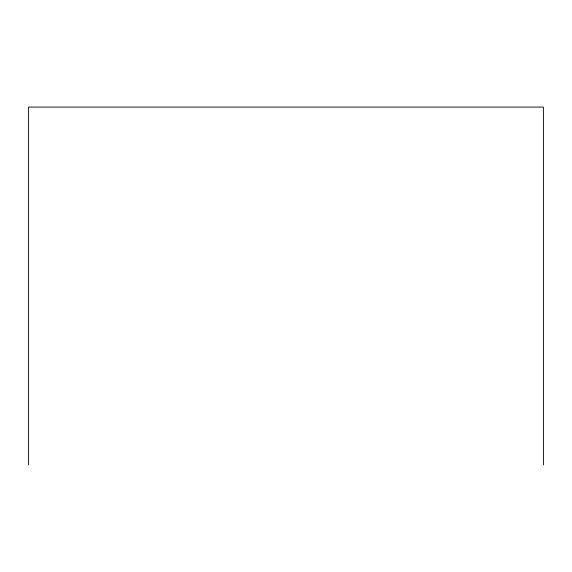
<?xml version="1.0" encoding="UTF-8"?>
<svg xmlns="http://www.w3.org/2000/svg" width="572" height="572" viewBox="0 0 572 572"><rect width="100%" height="100%" fill="white"/><g stroke="black" fill="none" stroke-linecap="round" stroke-linejoin="round"><path stroke-width="0.86" d="M543.4 464.914L543.4 107.086L28.6 107.086L28.6 464.914"/></g></svg>
